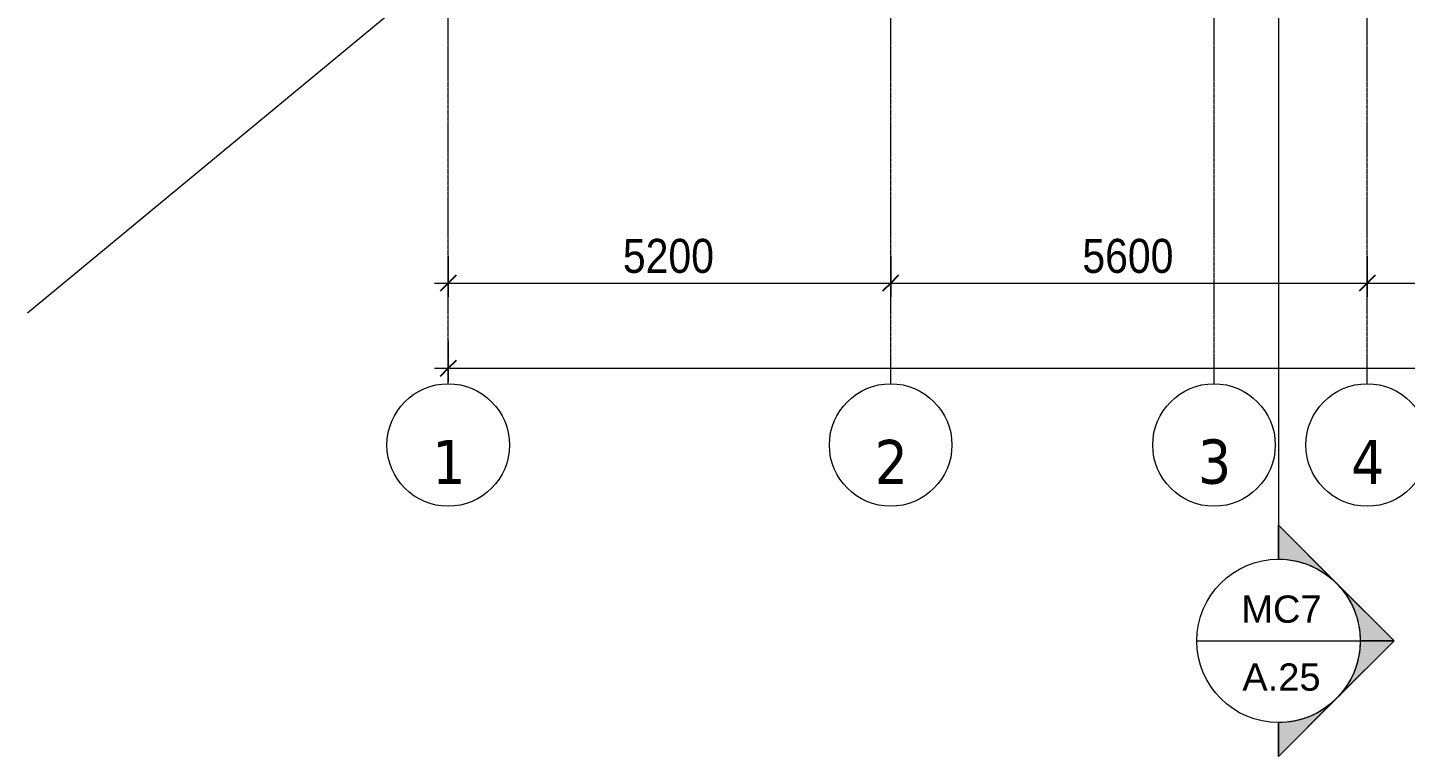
# Model space of a CAD drawing. Header units: millimetres. Extents: x 25998 to 252958, y -15958 to 83425.
# Drawn here: x 28708 to 44903, y 7940 to 16503 of the extents above; entities that cross this region are included whole.
import ezdxf

# ---------------------------------------------------------------- set-up
doc = ezdxf.new("R2010")
doc.units = ezdxf.units.MM
doc.linetypes.add('Dash Dot 3_16_', pattern=[7.9375, 4.7625, -1.5875, 0, -1.5875])
doc.linetypes.add('Grid Line', pattern=[22.225, 12.7, -3.175, 3.175, -3.175])
for name, color, linetype, lineweight in [('A-ANNO-DIMS', 211, 'Continuous', 9), ('A-ANNO-DIMS-160', 211, 'Continuous', 9), ('G-ANNO-SYMB', 111, 'Continuous', 9), ('G-ANNO-SYMB-1', 111, 'Dash Dot 3_16_', 18), ('G-IMPT', 8, 'Continuous', 9), ('M-EQPM', 50, 'Continuous', 9), ('S-GRID-1', 1, 'Grid Line', 9), ('S-GRID-IDEN', 1, 'Continuous', 9)]:
    doc.layers.add(name, color=color, linetype=linetype, lineweight=lineweight)
doc.styles.add('Arial_2', font='arial_0.ttf', dxfattribs={"height": 320})
doc.styles.add('Tahoma_B', font='tahomabd_0.ttf', dxfattribs={"height": 520})
doc.styles.add('UTM Avo', font='UTM Avo.ttf', dxfattribs={"width": 0.9, "height": 400})
doc.dimstyles.new('1_Dim_chi_tiet_2_5', dxfattribs={"dimscale": 304.8, "dimtxt": 399.720379, "dimasz": 0.629921, "dimexe": 0.524934, "dimexo": 0.0625, "dimgap": 0.052493, "dimtad": 1, "dimdec": 0, "dimrnd": 5, "dimzin": 0, "dimdsep": 46, "dimtxsty": 'UTM Avo', "dimblk1": 'OBLIQUE', "dimblk2": 'OBLIQUE', "dimsah": 1, "dimcen": 0.09, "dimdle": 0.524934, "dimazin": 0, "dimtfac": 1, "dimtdec": 4, "dimtix": 1, "dimtmove": 0, "dimatfit": 3, "dimfxl": 1.049869, "dimfxlon": 1, "dimtvp": 1, "dimtolj": 1, "dimtzin": 0, "dimarcsym": 2})

# ---------------------------------------------------------------- blocks, each defined once
blk = doc.blocks.new('TKTC_BE NGAM TANG HAM_260130 - TKTC_XREF_260130_MB BE NGAM TANG HAM_dwg-4017279-TKCS_MB TẦNG HẦM')
at = {"layer": 'G-IMPT'}
blk.add_line((-169499, -147535), (-174443, -151624), dxfattribs=at)
blk = doc.blocks.new('TKTC_BE NGAM TANG HAM_260130 - TKTC_BE NGAM TANG HAM_260130-2131746-TKCS_MB TẦNG HẦM')
blk.add_blockref('TKTC_BE NGAM TANG HAM_260130 - TKTC_XREF_260130_MB BE NGAM TANG HAM_dwg-4017279-TKCS_MB TẦNG HẦM', (169499, 147535))
blk = doc.blocks.new('Grid - M_Grid Head - Circle-353313-TKCS_MB TẦNG HẦM')
at = {"layer": 'S-GRID-IDEN'}
blk.add_circle((0, 0), 4.5, dxfattribs=at)
blk = doc.blocks.new('Section - M_Section Head - Filled-352373-TKCS_MB TẦNG HẦM')
at = {"layer": 'G-ANNO-SYMB'}
h = blk.add_hatch(color=256, dxfattribs=at)
edge = h.paths.add_edge_path()
edge.add_line((-6, 8.49), (-6, 6))
edge.add_arc((-6, 0), 6, 90, 135)
edge.add_line((-10.24, 4.24), (-6, 8.49))
h = blk.add_hatch(color=256, dxfattribs=at)
edge = h.paths.add_edge_path()
edge.add_line((-6, 8.49), (-1.76, 4.24))
edge.add_arc((-6, 0), 6, 45, 90)
edge.add_line((-6, 6), (-6, 8.49))
h = blk.add_hatch(color=256, dxfattribs=at)
edge = h.paths.add_edge_path()
edge.add_line((-14.49, 0), (-10.24, 4.24))
edge.add_arc((-6, 0), 6, 135, 180)
edge.add_line((-12, 0), (-14.49, 0))
h = blk.add_hatch(color=256, dxfattribs=at)
edge = h.paths.add_edge_path()
edge.add_line((2.49, 0), (0, 0))
edge.add_arc((-6, 0), 6, 360, 405)
edge.add_line((-1.76, 4.24), (2.49, 0))
for p, q in [((-6, 8.49), (-14.49, 0)), ((-6, 8.49), (-10.24, 4.24)), ((-6, 8.49), (2.49, 0)), ((-6, 6), (-6, 8.49)), ((-6, 8.49), (-6, 6)), ((-1.76, 4.24), (-6, 8.49)), ((-10.24, 4.24), (-14.49, 0)), ((2.49, 0), (-1.76, 4.24)), ((-14.49, 0), (-12, 0)), ((0, 0), (2.49, 0)), ((-12, 0), (-14.49, 0)), ((0, 0), (2.49, 0))]:
    blk.add_line(p, q, dxfattribs=at)
for start, end in [(360, 180), (90, 135), (45, 90), (135, 180), (360, 45), (180, 360)]:
    blk.add_arc((-6, 0), 6, start, end, dxfattribs=at)
blk = doc.blocks.new('DIMBLOCK33-TKCS_MB TẦNG HẦM')
at = {"layer": 'A-ANNO-DIMS-160'}
for p, q in [((33653, 13821), (33653, 13341)), ((33653, 13501), (33653, 13821)), ((38853, 13821), (38853, 13341)), ((38853, 13501), (38853, 13821)), ((33493, 13501), (38853, 13501))]:
    blk.add_line(p, q, dxfattribs=at)
at = {"layer": 'A-ANNO-DIMS-160', "lineweight": 25}
for p, q in [((33653, 13501), (33557, 13405)), ((33653, 13501), (33749, 13597)), ((38853, 13501), (38757, 13405)), ((38853, 13501), (38949, 13597))]:
    blk.add_line(p, q, dxfattribs=at)
at = {"layer": 'A-ANNO-DIMS-160', "color": 0, "insert": (35705, 14021), "char_height": 400, "width": 1314.64, "attachment_point": 1, "line_spacing_factor": 1.110334, "style": 'UTM Avo'}
blk.add_mtext('5200', dxfattribs=at)
blk = doc.blocks.new('_Oblique')
at = {"color": 0, "linetype": 'ByBlock', "lineweight": -2}
blk.add_line((-0.5, -0.5), (0.5, 0.5), dxfattribs=at)
blk = doc.blocks.new('DIMBLOCK34-TKCS_MB TẦNG HẦM')
at = {"layer": 'A-ANNO-DIMS-160'}
for p, q in [((38853, 13821), (38853, 13341)), ((38853, 13501), (38853, 13821)), ((44453, 13821), (44453, 13341)), ((44453, 13501), (44453, 13821)), ((38853, 13501), (44453, 13501))]:
    blk.add_line(p, q, dxfattribs=at)
at = {"layer": 'A-ANNO-DIMS-160', "lineweight": 25}
for p, q in [((38853, 13501), (38757, 13405)), ((38853, 13501), (38949, 13597)), ((44453, 13501), (44357, 13405)), ((44453, 13501), (44549, 13597))]:
    blk.add_line(p, q, dxfattribs=at)
at = {"layer": 'A-ANNO-DIMS-160', "color": 0, "insert": (41105, 14021), "char_height": 400, "width": 1314.64, "attachment_point": 1, "line_spacing_factor": 1.110334, "style": 'UTM Avo'}
blk.add_mtext('5600', dxfattribs=at)
blk = doc.blocks.new('DIMBLOCK35-TKCS_MB TẦNG HẦM')
at = {"layer": 'A-ANNO-DIMS-160'}
for p, q in [((44453, 13821), (44453, 13341)), ((44453, 13501), (44453, 13821)), ((52753, 13821), (52753, 13341)), ((52753, 13501), (52753, 13821)), ((44453, 13501), (52753, 13501))]:
    blk.add_line(p, q, dxfattribs=at)
at = {"layer": 'A-ANNO-DIMS-160', "lineweight": 25}
for p, q in [((44453, 13501), (44357, 13405)), ((44453, 13501), (44549, 13597)), ((52753, 13501), (52657, 13405)), ((52753, 13501), (52849, 13597))]:
    blk.add_line(p, q, dxfattribs=at)
at = {"layer": 'A-ANNO-DIMS-160', "color": 0, "insert": (48055, 14021), "char_height": 400, "width": 1314.64, "attachment_point": 1, "line_spacing_factor": 1.110334, "style": 'UTM Avo'}
blk.add_mtext('8300', dxfattribs=at)
blk = doc.blocks.new('DIMBLOCK45-TKCS_MB TẦNG HẦM')
at = {"layer": 'A-ANNO-DIMS-160'}
for p, q in [((33653, 12821), (33653, 12341)), ((33653, 12501), (33653, 12821)), ((127253, 12821), (127253, 12341)), ((127253, 12501), (127253, 12821)), ((33493, 12501), (127413, 12501))]:
    blk.add_line(p, q, dxfattribs=at)
at = {"layer": 'A-ANNO-DIMS-160', "lineweight": 25}
for p, q in [((33653, 12501), (33557, 12405)), ((33653, 12501), (33749, 12597)), ((127253, 12501), (127157, 12405)), ((127253, 12501), (127349, 12597))]:
    blk.add_line(p, q, dxfattribs=at)
at = {"layer": 'A-ANNO-DIMS-160', "color": 0, "insert": (79768, 13021), "char_height": 400, "width": 1643.29, "attachment_point": 1, "line_spacing_factor": 1.110334, "style": 'UTM Avo'}
blk.add_mtext('93600', dxfattribs=at)

msp = doc.modelspace()

# ---------------------------------------------------------------- linework, layer by layer
at = {"layer": 'G-ANNO-SYMB'}
msp.add_line((42451.3, 9297.4), (44371.3, 9297.4), dxfattribs=at)
at = {"layer": 'G-ANNO-SYMB-1'}
msp.add_line((43411.3, 83043.8), (43411.3, 10257.4), dxfattribs=at)
at = {"layer": 'S-GRID-1'}
for p, q in [((33652.6, 16318.9), (33652.6, 77184.9)), ((38852.6, 16318.9), (38852.6, 77184.9)), ((42652.6, 16318.9), (42652.6, 77184.9)), ((44452.6, 16318.9), (44452.6, 77184.9)), ((33652.6, 12318.9), (33652.6, 16318.9)), ((38852.6, 12318.9), (38852.6, 16318.9)), ((42652.6, 12318.9), (42652.6, 16318.9)), ((44452.6, 12318.9), (44452.6, 16318.9))]:
    msp.add_line(p, q, dxfattribs=at)

# ---------------------------------------------------------------- block references
at = {"layer": 'G-ANNO-SYMB', "extrusion": (0, 0, -1), "xscale": 159.9999999999999, "yscale": 159.9999999999999, "zscale": 159.9999999999999, "rotation": 90.00000000000053}
msp.add_blockref('Section - M_Section Head - Filled-352373-TKCS_MB TẦNG HẦM', (-43411.3, 10257.4), dxfattribs=at)
at = {"layer": 'M-EQPM'}
msp.add_blockref('TKTC_BE NGAM TANG HAM_260130 - TKTC_BE NGAM TANG HAM_260130-2131746-TKCS_MB TẦNG HẦM', (33652.6, 17236.9), dxfattribs=at)
at = {"layer": 'S-GRID-IDEN', "xscale": 159.9999999999999, "yscale": 159.9999999999999, "zscale": 159.9999999999999}
for p in [(33652.6, 11598.9), (38852.6, 11598.9), (42652.6, 11598.9), (44452.6, 11598.9)]:
    msp.add_blockref('Grid - M_Grid Head - Circle-353313-TKCS_MB TẦNG HẦM', p, dxfattribs=at)

# ---------------------------------------------------------------- texts
at = {"layer": 'G-ANNO-SYMB', "char_height": 320, "attachment_point": 5, "line_spacing_factor": 0.936439, "style": 'Arial_2'}
for s, insert, width in [('\\pt2032,4064,6096,8128,10160,12192,14224,16256,18288,20320,22352,24384,26416,28448,30480,32512,34544,36576,38608,40640,42672,44704,46736,48768,50800,52832,54864,56896,58928,60960,62992,65024;MC7', (43445.3, 9668.5), 963.2), ('\\pt2032,4064,6096,8128,10160,12192,14224,16256,18288,20320,22352,24384,26416,28448,30480,32512,34544,36576,38608,40640,42672,44704,46736,48768,50800,52832,54864,56896,58928,60960,62992,65024;A.25', (43445.3, 8870.3), 952)]:
    msp.add_mtext(s, dxfattribs=dict(at, insert=insert, width=width))

# ---------------------------------------------------------------- dimensions: what is measured, and where the dimension line sits
at = {"layer": 'A-ANNO-DIMS'}
for base, p1, p2, override, picture, middle in [((38852.6, 13501.2), (33652.6, 13821.2), (38852.6, 13821.2), {"dimpost": '<>', "dimfxl": 5200}, 'DIMBLOCK33-TKCS_MB TẦNG HẦM', (36252.6, 13724.2)), ((44452.6, 13501.2), (38852.6, 13821.2), (44452.6, 13821.2), {"dimpost": '<>', "dimfxl": 5600}, 'DIMBLOCK34-TKCS_MB TẦNG HẦM', (41652.6, 13724.2)), ((52752.6, 13501.2), (44452.6, 13821.2), (52752.6, 13821.2), {"dimpost": '<>', "dimfxl": 8300}, 'DIMBLOCK35-TKCS_MB TẦNG HẦM', (48602.6, 13724.2)), ((127252.6, 12501.2), (33652.6, 12821.2), (127252.6, 12821.2), {"dimpost": '<>', "dimfxl": 93600}, 'DIMBLOCK45-TKCS_MB TẦNG HẦM', (80452.6, 12724.2))]:
    dim = msp.add_linear_dim(base=base, p1=p1, p2=p2, dimstyle='1_Dim_chi_tiet_2_5', override=override, dxfattribs=at)
    dim.commit()
    dim.dimension.update_dxf_attribs({"geometry": picture, "text_midpoint": middle})

# ---------------------------------------------------------------- next in the draw order: texts
at = {"layer": 'S-GRID-IDEN', "char_height": 520, "width": 465.6, "attachment_point": 5, "line_spacing_factor": 0.996129, "style": 'Tahoma_B', "bg_fill": 3, "box_fill_scale": 1.25, "bg_fill_color": 256, "bg_fill_true_color": 13158600, "bg_fill_transparency": 0}
for s, insert in [('\\pt2031.9988,4063.9976,6096.0016,8128.0004,10159.9992,12191.998,14224.002,16256.0008,18287.9996,20319.9984,22352.0024,24384.0012,26416,28447.9988,30479.9976,32512.0016,34544.0004,36575.9992,38607.998,40640.002,42672.0008,44703.9996,46735.9984,48768.0024,50800.0012,52832,54863.9988,56895.9976,58928.0016,60960.0004,62991.9992,65023.998;1', (33660.1, 11399.1)), ('\\pt2031.9988,4063.9976,6096.0016,8128.0004,10159.9992,12191.998,14224.002,16256.0008,18287.9996,20319.9984,22352.0024,24384.0012,26416,28447.9988,30479.9976,32512.0016,34544.0004,36575.9992,38607.998,40640.002,42672.0008,44703.9996,46735.9984,48768.0024,50800.0012,52832,54863.9988,56895.9976,58928.0016,60960.0004,62991.9992,65023.998;2', (38860.1, 11399.1)), ('\\pt2031.9988,4063.9976,6096.0016,8128.0004,10159.9992,12191.998,14224.002,16256.0008,18287.9996,20319.9984,22352.0024,24384.0012,26416,28447.9988,30479.9976,32512.0016,34544.0004,36575.9992,38607.998,40640.002,42672.0008,44703.9996,46735.9984,48768.0024,50800.0012,52832,54863.9988,56895.9976,58928.0016,60960.0004,62991.9992,65023.998;3', (42660.1, 11399.1)), ('\\pt2031.9988,4063.9976,6096.0016,8128.0004,10159.9992,12191.998,14224.002,16256.0008,18287.9996,20319.9984,22352.0024,24384.0012,26416,28447.9988,30479.9976,32512.0016,34544.0004,36575.9992,38607.998,40640.002,42672.0008,44703.9996,46735.9984,48768.0024,50800.0012,52832,54863.9988,56895.9976,58928.0016,60960.0004,62991.9992,65023.998;4', (44460.1, 11399.1))]:
    msp.add_mtext(s, dxfattribs=dict(at, insert=insert))

doc.saveas('drawing.dxf')
